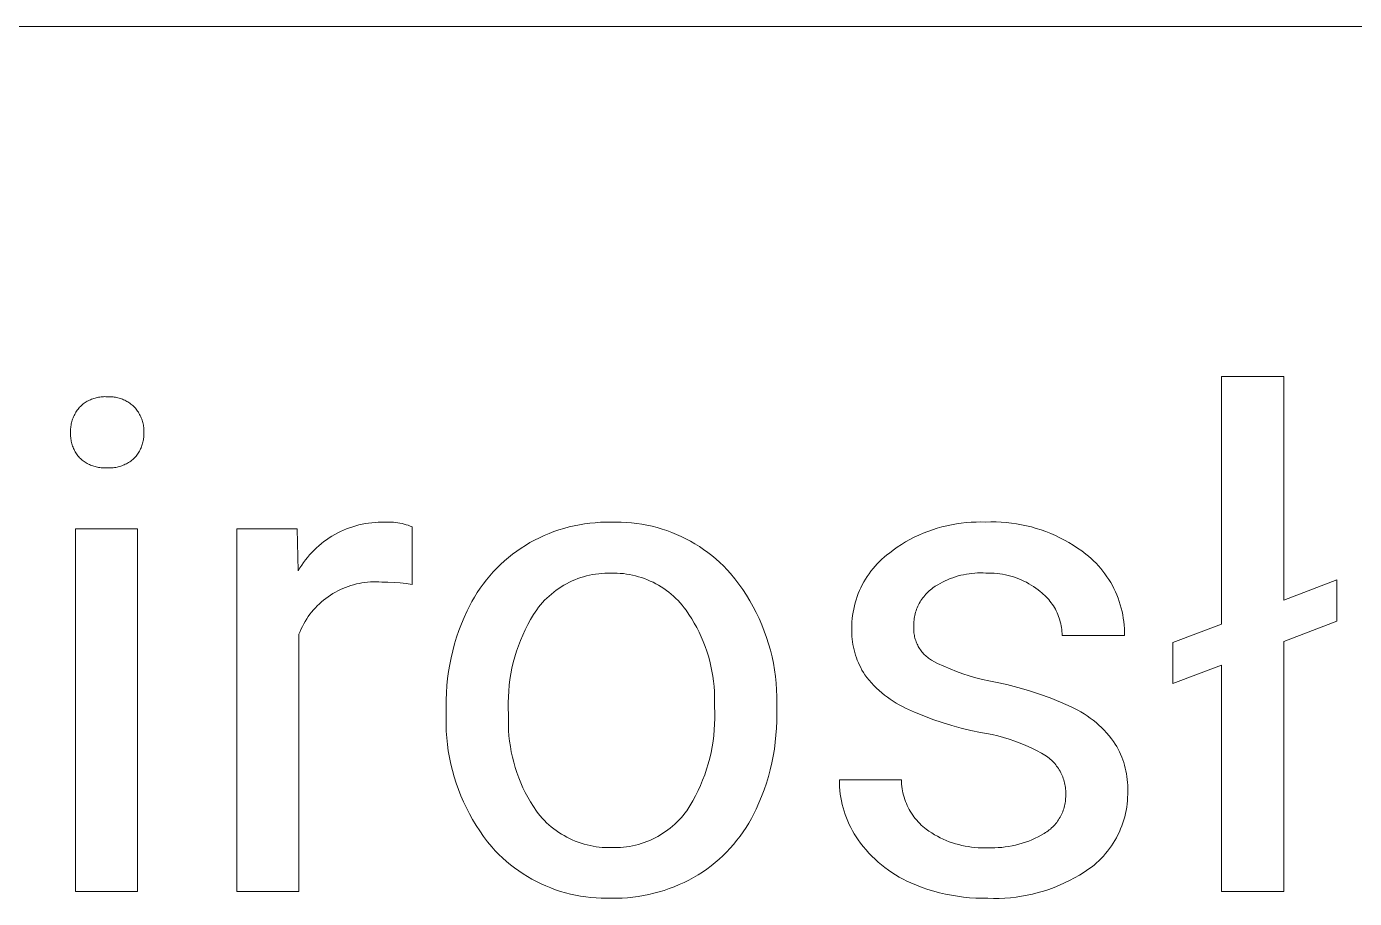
# Model space of a CAD drawing. Header units: millimetres. Extents: x 373 to 3451, y -552 to 1598.
# Drawn here: x 2656.7 to 2735.9, y -259.9 to -207.9 of the extents above; entities that cross this region are included whole.
import ezdxf

# ---------------------------------------------------------------- set-up
doc = ezdxf.new("R2010")
doc.units = ezdxf.units.MM
doc.header["$MEASUREMENT"] = 0
doc.layers.add('Domyślny', color=7, linetype='Continuous', true_color=0x000000)

msp = doc.modelspace()

# ---------------------------------------------------------------- linework, layer by layer
at = {"layer": 'Domyślny', "color": 18, "lineweight": 15, "true_color": 0x000000}
for p, q in [((3447.834, -207.866), (2287.646, -207.866)), ((2728.006, -243.549), (2728.006, -228.77)), ((2728.006, -228.77), (2731.727, -228.77)), ((2731.727, -228.77), (2731.727, -242.125)), ((2659.818, -230.655), (2659.866, -230.598)), ((2659.866, -230.598), (2659.918, -230.547)), ((2659.918, -230.547), (2659.971, -230.498)), ((2659.971, -230.498), (2660.026, -230.451)), ((2660.026, -230.451), (2660.083, -230.406)), ((2660.083, -230.406), (2660.141, -230.363)), ((2660.141, -230.363), (2660.2, -230.322)), ((2660.2, -230.322), (2660.261, -230.283)), ((2660.261, -230.283), (2660.323, -230.246)), ((2660.323, -230.246), (2660.387, -230.211)), ((2660.387, -230.211), (2660.452, -230.178)), ((2660.452, -230.178), (2660.517, -230.148)), ((2660.517, -230.148), (2660.584, -230.12)), ((2660.584, -230.12), (2660.652, -230.094)), ((2660.652, -230.094), (2660.72, -230.07)), ((2660.72, -230.07), (2660.789, -230.049)), ((2660.789, -230.049), (2660.859, -230.031)), ((2660.859, -230.031), (2660.93, -230.014)), ((2660.93, -230.014), (2661.001, -230)), ((2661.001, -230), (2661.072, -229.989)), ((2661.072, -229.989), (2661.144, -229.98)), ((2661.144, -229.98), (2661.216, -229.974)), ((2661.216, -229.974), (2661.289, -229.97)), ((2661.289, -229.97), (2661.361, -229.968)), ((2661.361, -229.968), (2661.433, -229.969)), ((2661.433, -229.969), (2661.506, -229.973)), ((2661.506, -229.973), (2661.578, -229.969)), ((2661.578, -229.969), (2661.65, -229.969)), ((2661.65, -229.969), (2661.723, -229.97)), ((2661.723, -229.97), (2661.795, -229.974)), ((2661.795, -229.974), (2661.867, -229.981)), ((2661.867, -229.981), (2661.939, -229.99)), ((2661.939, -229.99), (2662.01, -230.002)), ((2662.01, -230.002), (2662.081, -230.016)), ((2662.081, -230.016), (2662.152, -230.032)), ((2662.152, -230.032), (2662.222, -230.051)), ((2662.222, -230.051), (2662.291, -230.072)), ((2662.291, -230.072), (2662.359, -230.095)), ((2662.359, -230.095), (2662.427, -230.121)), ((2662.427, -230.121), (2662.494, -230.149)), ((2662.494, -230.149), (2662.559, -230.179)), ((2662.559, -230.179), (2662.624, -230.212)), ((2662.624, -230.212), (2662.688, -230.247)), ((2662.688, -230.247), (2662.75, -230.284)), ((2662.75, -230.284), (2662.811, -230.323)), ((2662.811, -230.323), (2662.87, -230.364)), ((2662.87, -230.364), (2662.929, -230.407)), ((2662.929, -230.407), (2662.985, -230.452)), ((2662.985, -230.452), (2663.04, -230.498)), ((2663.04, -230.498), (2663.094, -230.547)), ((2663.094, -230.547), (2663.146, -230.598)), ((2663.146, -230.598), (2663.195, -230.655)), ((2659.407, -231.448), (2659.429, -231.377)), ((2659.429, -231.377), (2659.453, -231.306)), ((2659.453, -231.306), (2659.48, -231.236)), ((2659.48, -231.236), (2659.508, -231.166)), ((2659.508, -231.166), (2659.539, -231.098)), ((2659.539, -231.098), (2659.573, -231.031)), ((2659.573, -231.031), (2659.608, -230.965)), ((2659.608, -230.965), (2659.646, -230.9)), ((2659.646, -230.9), (2659.686, -230.837)), ((2659.686, -230.837), (2659.728, -230.775)), ((2659.728, -230.775), (2659.772, -230.714)), ((2659.772, -230.714), (2659.818, -230.655)), ((2663.195, -230.655), (2663.242, -230.713)), ((2663.242, -230.713), (2663.288, -230.773)), ((2663.288, -230.773), (2663.331, -230.835)), ((2663.331, -230.835), (2663.372, -230.898)), ((2663.372, -230.898), (2663.411, -230.963)), ((2663.411, -230.963), (2663.448, -231.028)), ((2663.448, -231.028), (2663.482, -231.095)), ((2663.482, -231.095), (2663.514, -231.163)), ((2663.514, -231.163), (2663.544, -231.232)), ((2663.544, -231.232), (2663.572, -231.303)), ((2663.572, -231.303), (2663.597, -231.374)), ((2663.597, -231.374), (2663.619, -231.445)), ((2659.322, -232.04), (2659.324, -231.965)), ((2659.323, -232.115), (2659.322, -232.04)), ((2659.322, -232.189), (2659.323, -232.115)), ((2659.324, -231.965), (2659.329, -231.89)), ((2659.329, -231.89), (2659.336, -231.815)), ((2659.336, -231.815), (2659.345, -231.741)), ((2659.345, -231.741), (2659.357, -231.667)), ((2659.357, -231.667), (2659.371, -231.594)), ((2659.371, -231.594), (2659.388, -231.521)), ((2659.388, -231.521), (2659.407, -231.448)), ((2663.619, -231.445), (2663.639, -231.518)), ((2663.639, -231.518), (2663.657, -231.591)), ((2663.657, -231.591), (2663.672, -231.665)), ((2663.672, -231.665), (2663.685, -231.739)), ((2663.685, -231.739), (2663.695, -231.814)), ((2663.695, -231.814), (2663.702, -231.889)), ((2663.702, -231.889), (2663.707, -231.964)), ((2663.707, -231.964), (2663.71, -232.039)), ((2663.71, -232.039), (2663.709, -232.115)), ((2663.709, -232.115), (2663.71, -232.186)), ((2659.323, -232.264), (2659.322, -232.189)), ((2659.327, -232.338), (2659.323, -232.264)), ((2659.334, -232.412), (2659.327, -232.338)), ((2659.343, -232.486), (2659.334, -232.412)), ((2659.355, -232.56), (2659.343, -232.486)), ((2659.369, -232.633), (2659.355, -232.56)), ((2659.386, -232.706), (2659.369, -232.633)), ((2659.405, -232.778), (2659.386, -232.706)), ((2659.427, -232.849), (2659.405, -232.778)), ((2659.451, -232.92), (2659.427, -232.849)), ((2659.477, -232.989), (2659.451, -232.92)), ((2663.561, -232.956), (2663.534, -233.023)), ((2663.586, -232.889), (2663.561, -232.956)), ((2663.609, -232.821), (2663.586, -232.889)), ((2663.63, -232.752), (2663.609, -232.821)), ((2663.648, -232.683), (2663.63, -232.752)), ((2663.664, -232.613), (2663.648, -232.683)), ((2663.678, -232.543), (2663.664, -232.613)), ((2663.689, -232.472), (2663.678, -232.543)), ((2663.698, -232.401), (2663.689, -232.472)), ((2663.704, -232.33), (2663.698, -232.401)), ((2663.708, -232.258), (2663.704, -232.33)), ((2663.71, -232.186), (2663.708, -232.258)), ((2659.506, -233.058), (2659.477, -232.989)), ((2659.537, -233.126), (2659.506, -233.058)), ((2659.571, -233.192), (2659.537, -233.126)), ((2659.606, -233.258), (2659.571, -233.192)), ((2659.644, -233.322), (2659.606, -233.258)), ((2659.685, -233.385), (2659.644, -233.322)), ((2659.727, -233.446), (2659.685, -233.385)), ((2659.771, -233.506), (2659.727, -233.446)), ((2659.818, -233.564), (2659.771, -233.506)), ((2659.866, -233.621), (2659.818, -233.564)), ((2659.918, -233.67), (2659.866, -233.621)), ((2659.973, -233.718), (2659.918, -233.67)), ((2660.028, -233.763), (2659.973, -233.718)), ((2660.085, -233.807), (2660.028, -233.763)), ((2662.976, -233.768), (2662.916, -233.813)), ((2663.034, -233.721), (2662.976, -233.768)), ((2663.091, -233.672), (2663.034, -233.721)), ((2663.146, -233.621), (2663.091, -233.672)), ((2663.193, -233.568), (2663.146, -233.621)), ((2663.239, -233.512), (2663.193, -233.568)), ((2663.283, -233.456), (2663.239, -233.512)), ((2663.325, -233.398), (2663.283, -233.456)), ((2663.365, -233.338), (2663.325, -233.398)), ((2663.403, -233.277), (2663.365, -233.338)), ((2663.439, -233.215), (2663.403, -233.277)), ((2663.473, -233.152), (2663.439, -233.215)), ((2663.504, -233.088), (2663.473, -233.152)), ((2663.534, -233.023), (2663.504, -233.088)), ((2660.144, -233.848), (2660.085, -233.807)), ((2660.204, -233.888), (2660.144, -233.848)), ((2660.265, -233.926), (2660.204, -233.888)), ((2660.328, -233.961), (2660.265, -233.926)), ((2660.391, -233.994), (2660.328, -233.961)), ((2660.456, -234.026), (2660.391, -233.994)), ((2660.522, -234.055), (2660.456, -234.026)), ((2660.589, -234.081), (2660.522, -234.055)), ((2660.656, -234.106), (2660.589, -234.081)), ((2660.725, -234.128), (2660.656, -234.106)), ((2660.794, -234.148), (2660.725, -234.128)), ((2660.863, -234.165), (2660.794, -234.148)), ((2660.934, -234.181), (2660.863, -234.165)), ((2661.004, -234.193), (2660.934, -234.181)), ((2661.075, -234.204), (2661.004, -234.193)), ((2661.147, -234.212), (2661.075, -234.204)), ((2661.218, -234.217), (2661.147, -234.212)), ((2661.29, -234.221), (2661.218, -234.217)), ((2661.362, -234.221), (2661.29, -234.221)), ((2661.434, -234.22), (2661.362, -234.221)), ((2661.506, -234.216), (2661.434, -234.22)), ((2661.581, -234.22), (2661.506, -234.216)), ((2661.655, -234.221), (2661.581, -234.22)), ((2661.73, -234.22), (2661.655, -234.221)), ((2661.805, -234.216), (2661.73, -234.22)), ((2661.879, -234.209), (2661.805, -234.216)), ((2661.954, -234.2), (2661.879, -234.209)), ((2662.028, -234.189), (2661.954, -234.2)), ((2662.101, -234.175), (2662.028, -234.189)), ((2662.174, -234.158), (2662.101, -234.175)), ((2662.246, -234.139), (2662.174, -234.158)), ((2662.318, -234.117), (2662.246, -234.139)), ((2662.389, -234.093), (2662.318, -234.117)), ((2662.459, -234.066), (2662.389, -234.093)), ((2662.528, -234.037), (2662.459, -234.066)), ((2662.596, -234.005), (2662.528, -234.037)), ((2662.662, -233.971), (2662.596, -234.005)), ((2662.728, -233.935), (2662.662, -233.971)), ((2662.792, -233.897), (2662.728, -233.935)), ((2662.855, -233.856), (2662.792, -233.897)), ((2662.916, -233.813), (2662.855, -233.856)), ((2676.166, -237.733), (2676.352, -237.677)), ((2676.352, -237.677), (2676.54, -237.627)), ((2676.54, -237.627), (2676.729, -237.584)), ((2676.729, -237.584), (2676.92, -237.547)), ((2676.92, -237.547), (2677.112, -237.517)), ((2677.112, -237.517), (2677.305, -237.493)), ((2677.305, -237.493), (2677.499, -237.476)), ((2677.499, -237.476), (2677.693, -237.465)), ((2677.693, -237.465), (2677.888, -237.461)), ((2677.888, -237.461), (2678.082, -237.463)), ((2678.082, -237.463), (2678.211, -237.459)), ((2678.211, -237.459), (2678.34, -237.459)), ((2678.34, -237.459), (2678.469, -237.463)), ((2678.469, -237.463), (2678.598, -237.472)), ((2678.598, -237.472), (2678.726, -237.485)), ((2678.726, -237.485), (2678.854, -237.502)), ((2678.854, -237.502), (2678.981, -237.523)), ((2678.981, -237.523), (2679.107, -237.549)), ((2679.107, -237.549), (2679.233, -237.579)), ((2679.233, -237.579), (2679.357, -237.613)), ((2679.357, -237.613), (2679.48, -237.651)), ((2679.48, -237.651), (2679.602, -237.694)), ((2679.602, -237.694), (2679.722, -237.74)), ((2689.078, -237.751), (2689.385, -237.679)), ((2689.385, -237.679), (2689.694, -237.617)), ((2689.694, -237.617), (2690.005, -237.565)), ((2690.005, -237.565), (2690.317, -237.524)), ((2690.317, -237.524), (2690.631, -237.493)), ((2690.631, -237.493), (2690.946, -237.472)), ((2690.946, -237.472), (2691.261, -237.462)), ((2691.261, -237.462), (2691.576, -237.462)), ((2691.576, -237.462), (2691.885, -237.457)), ((2691.885, -237.457), (2692.194, -237.461)), ((2692.194, -237.461), (2692.502, -237.476)), ((2692.502, -237.476), (2692.81, -237.502)), ((2692.81, -237.502), (2693.117, -237.538)), ((2693.117, -237.538), (2693.422, -237.584)), ((2693.422, -237.584), (2693.726, -237.641)), ((2693.726, -237.641), (2694.027, -237.708)), ((2694.027, -237.708), (2694.326, -237.785)), ((2711.33, -237.747), (2711.615, -237.676)), ((2711.615, -237.676), (2711.903, -237.615)), ((2711.903, -237.615), (2712.192, -237.563)), ((2712.192, -237.563), (2712.483, -237.521)), ((2712.483, -237.521), (2712.775, -237.489)), ((2712.775, -237.489), (2713.068, -237.467)), ((2713.068, -237.467), (2713.362, -237.455)), ((2713.362, -237.455), (2713.656, -237.452)), ((2713.656, -237.452), (2713.95, -237.459)), ((2713.95, -237.459), (2714.254, -237.45)), ((2714.254, -237.45), (2714.559, -237.452)), ((2714.559, -237.452), (2714.863, -237.464)), ((2714.863, -237.464), (2715.167, -237.486)), ((2715.167, -237.486), (2715.47, -237.518)), ((2715.47, -237.518), (2715.772, -237.56)), ((2715.772, -237.56), (2716.071, -237.613)), ((2716.071, -237.613), (2716.369, -237.676)), ((2716.369, -237.676), (2716.665, -237.749)), ((2659.63, -259.52), (2659.63, -237.864)), ((2659.63, -237.864), (2663.33, -237.864)), ((2663.33, -237.864), (2663.33, -259.52)), ((2669.258, -259.519), (2669.258, -237.863)), ((2669.258, -237.863), (2672.855, -237.863)), ((2672.855, -237.863), (2672.917, -240.364)), ((2674.447, -238.623), (2674.604, -238.508)), ((2674.604, -238.508), (2674.765, -238.399)), ((2674.765, -238.399), (2674.929, -238.295)), ((2674.929, -238.295), (2675.097, -238.197)), ((2675.097, -238.197), (2675.268, -238.105)), ((2675.268, -238.105), (2675.443, -238.018)), ((2675.443, -238.018), (2675.62, -237.938)), ((2675.62, -237.938), (2675.799, -237.863)), ((2675.799, -237.863), (2675.981, -237.795)), ((2675.981, -237.795), (2676.166, -237.733)), ((2679.722, -237.74), (2679.722, -241.184)), ((2687.021, -238.536), (2687.303, -238.395)), ((2687.303, -238.395), (2687.589, -238.263)), ((2687.589, -238.263), (2687.88, -238.141)), ((2687.88, -238.141), (2688.174, -238.029)), ((2688.174, -238.029), (2688.472, -237.926)), ((2688.472, -237.926), (2688.774, -237.834)), ((2688.774, -237.834), (2689.078, -237.751)), ((2694.326, -237.785), (2694.623, -237.872)), ((2694.623, -237.872), (2694.916, -237.969)), ((2694.916, -237.969), (2695.205, -238.076)), ((2695.205, -238.076), (2695.491, -238.193)), ((2695.491, -238.193), (2695.773, -238.32)), ((2695.773, -238.32), (2696.05, -238.456)), ((2696.05, -238.456), (2696.323, -238.601)), ((2709.164, -238.646), (2709.42, -238.502)), ((2709.42, -238.502), (2709.681, -238.367)), ((2709.681, -238.367), (2709.947, -238.241)), ((2709.947, -238.241), (2710.217, -238.124)), ((2710.217, -238.124), (2710.49, -238.016)), ((2710.49, -238.016), (2710.767, -237.917)), ((2710.767, -237.917), (2711.047, -237.827)), ((2711.047, -237.827), (2711.33, -237.747)), ((2716.665, -237.749), (2716.958, -237.832)), ((2716.958, -237.832), (2717.248, -237.924)), ((2717.248, -237.924), (2717.535, -238.027)), ((2717.535, -238.027), (2717.818, -238.139)), ((2717.818, -238.139), (2718.097, -238.261)), ((2718.097, -238.261), (2718.372, -238.392)), ((2718.372, -238.392), (2718.643, -238.532)), ((2673.593, -239.415), (2673.724, -239.272)), ((2673.724, -239.272), (2673.86, -239.132)), ((2673.86, -239.132), (2674, -238.997)), ((2674, -238.997), (2674.145, -238.868)), ((2674.145, -238.868), (2674.294, -238.743)), ((2674.294, -238.743), (2674.447, -238.623)), ((2685.703, -239.382), (2685.954, -239.195)), ((2685.954, -239.195), (2686.21, -239.016)), ((2686.21, -239.016), (2686.472, -238.846)), ((2686.472, -238.846), (2686.744, -238.686)), ((2686.744, -238.686), (2687.021, -238.536)), ((2696.323, -238.601), (2696.59, -238.756)), ((2696.59, -238.756), (2696.852, -238.919)), ((2696.852, -238.919), (2697.109, -239.092)), ((2697.109, -239.092), (2697.359, -239.273)), ((2697.359, -239.273), (2697.603, -239.462)), ((2708.038, -239.422), (2708.19, -239.304)), ((2708.19, -239.304), (2708.425, -239.128)), ((2708.425, -239.128), (2708.666, -238.959)), ((2708.666, -238.959), (2708.912, -238.798)), ((2708.912, -238.798), (2709.164, -238.646)), ((2718.643, -238.532), (2718.908, -238.681)), ((2718.908, -238.681), (2719.168, -238.839)), ((2719.168, -238.839), (2719.423, -239.006)), ((2719.423, -239.006), (2719.672, -239.182)), ((2719.672, -239.182), (2719.915, -239.366)), ((2673.016, -240.197), (2673.121, -240.033)), ((2673.121, -240.033), (2673.231, -239.873)), ((2673.231, -239.873), (2673.347, -239.716)), ((2673.347, -239.716), (2673.467, -239.564)), ((2673.467, -239.564), (2673.593, -239.415)), ((2684.77, -240.212), (2684.993, -239.993)), ((2684.993, -239.993), (2685.223, -239.781)), ((2685.223, -239.781), (2685.46, -239.578)), ((2685.46, -239.578), (2685.703, -239.382)), ((2697.603, -239.462), (2697.84, -239.66)), ((2697.84, -239.66), (2698.071, -239.865)), ((2698.071, -239.865), (2698.295, -240.078)), ((2698.295, -240.078), (2698.511, -240.299)), ((2707.215, -240.236), (2707.34, -240.089)), ((2707.34, -240.089), (2707.47, -239.946)), ((2707.47, -239.946), (2707.605, -239.808)), ((2707.605, -239.808), (2707.745, -239.674)), ((2707.745, -239.674), (2707.889, -239.546)), ((2707.889, -239.546), (2708.038, -239.422)), ((2719.915, -239.366), (2720.075, -239.496)), ((2720.075, -239.496), (2720.231, -239.631)), ((2720.231, -239.631), (2720.382, -239.772)), ((2720.382, -239.772), (2720.528, -239.918)), ((2720.528, -239.918), (2720.669, -240.069)), ((2720.669, -240.069), (2720.804, -240.225)), ((2672.917, -240.364), (2673.016, -240.197)), ((2684.147, -240.912), (2684.346, -240.672)), ((2684.346, -240.672), (2684.554, -240.438)), ((2684.554, -240.438), (2684.77, -240.212)), ((2689.427, -240.901), (2689.259, -240.974)), ((2689.598, -240.835), (2689.427, -240.901)), ((2689.771, -240.774), (2689.598, -240.835)), ((2689.946, -240.72), (2689.771, -240.774)), ((2690.123, -240.671), (2689.946, -240.72)), ((2690.301, -240.628), (2690.123, -240.671)), ((2690.481, -240.592), (2690.301, -240.628)), ((2690.662, -240.562), (2690.481, -240.592)), ((2690.844, -240.538), (2690.662, -240.562)), ((2691.026, -240.521), (2690.844, -240.538)), ((2691.209, -240.51), (2691.026, -240.521)), ((2691.393, -240.505), (2691.209, -240.51)), ((2691.576, -240.506), (2691.393, -240.505)), ((2691.762, -240.504), (2691.576, -240.506)), ((2691.947, -240.508), (2691.762, -240.504)), ((2692.133, -240.519), (2691.947, -240.508)), ((2692.318, -240.536), (2692.133, -240.519)), ((2692.502, -240.56), (2692.318, -240.536)), ((2692.685, -240.59), (2692.502, -240.56)), ((2692.867, -240.627), (2692.685, -240.59)), ((2693.048, -240.669), (2692.867, -240.627)), ((2693.227, -240.718), (2693.048, -240.669)), ((2693.404, -240.774), (2693.227, -240.718)), ((2693.579, -240.835), (2693.404, -240.774)), ((2693.752, -240.903), (2693.579, -240.835)), ((2698.511, -240.299), (2698.719, -240.527)), ((2698.719, -240.527), (2698.971, -240.837)), ((2698.971, -240.837), (2699.213, -241.156)), ((2706.67, -241.032), (2706.768, -240.865)), ((2706.768, -240.865), (2706.871, -240.702)), ((2706.871, -240.702), (2706.981, -240.543)), ((2706.981, -240.543), (2707.095, -240.387)), ((2707.095, -240.387), (2707.215, -240.236)), ((2711.668, -240.899), (2711.516, -240.968)), ((2711.822, -240.836), (2711.668, -240.899)), ((2711.979, -240.778), (2711.822, -240.836)), ((2712.137, -240.725), (2711.979, -240.778)), ((2712.297, -240.677), (2712.137, -240.725)), ((2712.459, -240.635), (2712.297, -240.677)), ((2712.622, -240.598), (2712.459, -240.635)), ((2712.786, -240.567), (2712.622, -240.598)), ((2712.951, -240.541), (2712.786, -240.567)), ((2713.116, -240.521), (2712.951, -240.541)), ((2713.283, -240.506), (2713.116, -240.521)), ((2713.449, -240.497), (2713.283, -240.506)), ((2713.616, -240.494), (2713.449, -240.497)), ((2713.783, -240.496), (2713.616, -240.494)), ((2713.95, -240.503), (2713.783, -240.496)), ((2714.117, -240.5), (2713.95, -240.503)), ((2714.284, -240.503), (2714.117, -240.5)), ((2714.451, -240.512), (2714.284, -240.503)), ((2714.618, -240.526), (2714.451, -240.512)), ((2714.783, -240.546), (2714.618, -240.526)), ((2714.949, -240.572), (2714.783, -240.546)), ((2715.113, -240.603), (2714.949, -240.572)), ((2715.276, -240.64), (2715.113, -240.603)), ((2715.437, -240.683), (2715.276, -240.64)), ((2715.597, -240.732), (2715.437, -240.683)), ((2715.755, -240.786), (2715.597, -240.732)), ((2715.911, -240.845), (2715.755, -240.786)), ((2716.065, -240.91), (2715.911, -240.845)), ((2720.804, -240.225), (2720.935, -240.385)), ((2720.935, -240.385), (2721.059, -240.549)), ((2721.059, -240.549), (2721.178, -240.718)), ((2721.178, -240.718), (2721.291, -240.891)), ((2721.291, -240.891), (2721.399, -241.067)), ((2675.129, -241.642), (2674.983, -241.727)), ((2675.278, -241.562), (2675.129, -241.642)), ((2675.43, -241.487), (2675.278, -241.562)), ((2675.584, -241.418), (2675.43, -241.487)), ((2675.741, -241.354), (2675.584, -241.418)), ((2675.899, -241.296), (2675.741, -241.354)), ((2676.06, -241.243), (2675.899, -241.296)), ((2676.222, -241.195), (2676.06, -241.243)), ((2676.386, -241.154), (2676.222, -241.195)), ((2676.552, -241.118), (2676.386, -241.154)), ((2676.718, -241.088), (2676.552, -241.118)), ((2676.885, -241.063), (2676.718, -241.088)), ((2677.053, -241.045), (2676.885, -241.063)), ((2677.222, -241.032), (2677.053, -241.045)), ((2677.391, -241.025), (2677.222, -241.032)), ((2677.56, -241.025), (2677.391, -241.025)), ((2677.729, -241.03), (2677.56, -241.025)), ((2677.898, -241.04), (2677.729, -241.03)), ((2678.264, -241.045), (2677.898, -241.04)), ((2678.63, -241.062), (2678.264, -241.045)), ((2678.995, -241.091), (2678.63, -241.062)), ((2679.359, -241.131), (2678.995, -241.091)), ((2679.722, -241.184), (2679.359, -241.131)), ((2683.431, -241.936), (2683.597, -241.671)), ((2683.597, -241.671), (2683.772, -241.412)), ((2683.772, -241.412), (2683.955, -241.159)), ((2683.955, -241.159), (2684.147, -240.912)), ((2688.164, -241.637), (2688.021, -241.753)), ((2688.31, -241.526), (2688.164, -241.637)), ((2688.46, -241.421), (2688.31, -241.526)), ((2688.613, -241.32), (2688.46, -241.421)), ((2688.77, -241.226), (2688.613, -241.32)), ((2688.93, -241.136), (2688.77, -241.226)), ((2689.093, -241.052), (2688.93, -241.136)), ((2689.259, -240.974), (2689.093, -241.052)), ((2693.923, -240.976), (2693.752, -240.903)), ((2694.091, -241.055), (2693.923, -240.976)), ((2694.256, -241.141), (2694.091, -241.055)), ((2694.418, -241.232), (2694.256, -241.141)), ((2694.577, -241.328), (2694.418, -241.232)), ((2694.732, -241.43), (2694.577, -241.328)), ((2694.883, -241.537), (2694.732, -241.43)), ((2695.031, -241.65), (2694.883, -241.537)), ((2695.175, -241.767), (2695.031, -241.65)), ((2699.213, -241.156), (2699.444, -241.483)), ((2699.444, -241.483), (2699.663, -241.818)), ((2706.337, -241.728), (2706.411, -241.55)), ((2706.411, -241.55), (2706.491, -241.374)), ((2706.491, -241.374), (2706.578, -241.201)), ((2706.578, -241.201), (2706.67, -241.032)), ((2710.499, -241.629), (2710.431, -241.697)), ((2710.57, -241.564), (2710.499, -241.629)), ((2710.642, -241.502), (2710.57, -241.564)), ((2710.717, -241.442), (2710.642, -241.502)), ((2710.793, -241.385), (2710.717, -241.442)), ((2710.932, -241.292), (2710.793, -241.385)), ((2711.074, -241.203), (2710.932, -241.292)), ((2711.218, -241.12), (2711.074, -241.203)), ((2711.366, -241.041), (2711.218, -241.12)), ((2711.516, -240.968), (2711.366, -241.041)), ((2716.217, -240.98), (2716.065, -240.91)), ((2716.366, -241.055), (2716.217, -240.98)), ((2716.513, -241.135), (2716.366, -241.055)), ((2716.657, -241.221), (2716.513, -241.135)), ((2716.797, -241.311), (2716.657, -241.221)), ((2716.934, -241.406), (2716.797, -241.311)), ((2717.068, -241.506), (2716.934, -241.406)), ((2717.199, -241.61), (2717.068, -241.506)), ((2717.29, -241.683), (2717.199, -241.61)), ((2717.378, -241.758), (2717.29, -241.683)), ((2721.399, -241.067), (2721.5, -241.247)), ((2721.5, -241.247), (2721.595, -241.43)), ((2721.595, -241.43), (2721.683, -241.617)), ((2721.683, -241.617), (2721.765, -241.806)), ((2731.727, -242.125), (2734.894, -240.905)), ((2734.894, -240.905), (2734.894, -243.365)), ((2674.054, -242.456), (2673.937, -242.577)), ((2674.176, -242.338), (2674.054, -242.456)), ((2674.301, -242.225), (2674.176, -242.338)), ((2674.43, -242.116), (2674.301, -242.225)), ((2674.563, -242.011), (2674.43, -242.116)), ((2674.7, -241.912), (2674.563, -242.011)), ((2674.84, -241.817), (2674.7, -241.912)), ((2674.983, -241.727), (2674.84, -241.817)), ((2682.987, -242.761), (2683.126, -242.481)), ((2683.126, -242.481), (2683.274, -242.206)), ((2683.274, -242.206), (2683.431, -241.936)), ((2687.374, -242.401), (2687.259, -242.543)), ((2687.495, -242.262), (2687.374, -242.401)), ((2687.62, -242.128), (2687.495, -242.262)), ((2687.749, -241.998), (2687.62, -242.128)), ((2687.883, -241.873), (2687.749, -241.998)), ((2688.021, -241.753), (2687.883, -241.873)), ((2695.314, -241.89), (2695.175, -241.767)), ((2695.45, -242.017), (2695.314, -241.89)), ((2695.58, -242.149), (2695.45, -242.017)), ((2695.706, -242.286), (2695.58, -242.149)), ((2695.827, -242.426), (2695.706, -242.286)), ((2695.944, -242.571), (2695.827, -242.426)), ((2699.663, -241.818), (2699.871, -242.16)), ((2699.871, -242.16), (2700.067, -242.509)), ((2706.061, -242.652), (2706.104, -242.464)), ((2706.104, -242.464), (2706.152, -242.277)), ((2706.152, -242.277), (2706.208, -242.092)), ((2706.208, -242.092), (2706.269, -241.909)), ((2706.269, -241.909), (2706.337, -241.728)), ((2709.894, -242.482), (2709.856, -242.57)), ((2709.935, -242.396), (2709.894, -242.482)), ((2709.979, -242.311), (2709.935, -242.396)), ((2710.026, -242.228), (2709.979, -242.311)), ((2710.076, -242.146), (2710.026, -242.228)), ((2710.128, -242.066), (2710.076, -242.146)), ((2710.184, -241.988), (2710.128, -242.066)), ((2710.242, -241.912), (2710.184, -241.988)), ((2710.303, -241.838), (2710.242, -241.912)), ((2710.366, -241.766), (2710.303, -241.838)), ((2710.431, -241.697), (2710.366, -241.766)), ((2717.463, -241.837), (2717.378, -241.758)), ((2717.546, -241.919), (2717.463, -241.837)), ((2717.626, -242.003), (2717.546, -241.919)), ((2717.703, -242.09), (2717.626, -242.003)), ((2717.777, -242.18), (2717.703, -242.09)), ((2717.847, -242.272), (2717.777, -242.18)), ((2717.915, -242.367), (2717.847, -242.272)), ((2717.979, -242.464), (2717.915, -242.367)), ((2718.039, -242.563), (2717.979, -242.464)), ((2721.765, -241.806), (2721.841, -241.998)), ((2721.841, -241.998), (2721.91, -242.193)), ((2721.91, -242.193), (2721.972, -242.39)), ((2721.972, -242.39), (2722.027, -242.589)), ((2673.418, -243.243), (2673.328, -243.387)), ((2673.512, -243.103), (2673.418, -243.243)), ((2673.611, -242.966), (2673.512, -243.103)), ((2673.715, -242.833), (2673.611, -242.966)), ((2673.824, -242.703), (2673.715, -242.833)), ((2673.937, -242.577), (2673.824, -242.703)), ((2682.65, -243.536), (2682.812, -243.146)), ((2682.812, -243.146), (2682.987, -242.761)), ((2686.783, -243.277), (2686.615, -243.581)), ((2686.96, -242.98), (2686.783, -243.277)), ((2687.148, -242.689), (2686.96, -242.98)), ((2687.259, -242.543), (2687.148, -242.689)), ((2696.055, -242.72), (2695.944, -242.571)), ((2696.228, -242.972), (2696.055, -242.72)), ((2696.394, -243.23), (2696.228, -242.972)), ((2696.55, -243.494), (2696.394, -243.23)), ((2700.067, -242.509), (2700.251, -242.864)), ((2700.251, -242.864), (2700.423, -243.225)), ((2700.423, -243.225), (2700.582, -243.592)), ((2705.958, -243.417), (2705.974, -243.225)), ((2705.974, -243.225), (2705.996, -243.033)), ((2705.996, -243.033), (2706.026, -242.842)), ((2706.026, -242.842), (2706.061, -242.652)), ((2709.676, -243.214), (2709.663, -243.309)), ((2709.692, -243.119), (2709.676, -243.214)), ((2709.711, -243.026), (2709.692, -243.119)), ((2709.734, -242.933), (2709.711, -243.026)), ((2709.76, -242.841), (2709.734, -242.933)), ((2709.788, -242.749), (2709.76, -242.841)), ((2709.82, -242.659), (2709.788, -242.749)), ((2709.856, -242.57), (2709.82, -242.659)), ((2718.097, -242.664), (2718.039, -242.563)), ((2718.15, -242.767), (2718.097, -242.664)), ((2718.2, -242.872), (2718.15, -242.767)), ((2718.246, -242.979), (2718.2, -242.872)), ((2718.289, -243.087), (2718.246, -242.979)), ((2718.328, -243.196), (2718.289, -243.087)), ((2718.363, -243.307), (2718.328, -243.196)), ((2722.027, -242.589), (2722.076, -242.789)), ((2722.076, -242.789), (2722.118, -242.991)), ((2722.118, -242.991), (2722.152, -243.195)), ((2722.152, -243.195), (2722.18, -243.399)), ((2673.021, -243.989), (2672.958, -244.146)), ((2673.09, -243.835), (2673.021, -243.989)), ((2673.164, -243.683), (2673.09, -243.835)), ((2673.244, -243.533), (2673.164, -243.683)), ((2673.328, -243.387), (2673.244, -243.533)), ((2682.365, -244.331), (2682.501, -243.931)), ((2682.501, -243.931), (2682.65, -243.536)), ((2686.458, -243.889), (2686.312, -244.203)), ((2686.615, -243.581), (2686.458, -243.889)), ((2696.698, -243.762), (2696.55, -243.494)), ((2696.837, -244.035), (2696.698, -243.762)), ((2696.967, -244.313), (2696.837, -244.035)), ((2700.582, -243.592), (2700.729, -243.964)), ((2700.729, -243.964), (2700.863, -244.341)), ((2705.944, -243.966), (2705.946, -243.803)), ((2705.947, -244.128), (2705.944, -243.966)), ((2705.946, -243.803), (2705.948, -243.61)), ((2705.948, -243.61), (2705.958, -243.417)), ((2709.646, -243.691), (2709.643, -243.768)), ((2709.643, -243.768), (2709.643, -243.845)), ((2709.643, -243.845), (2709.645, -243.923)), ((2709.648, -243.499), (2709.645, -243.595)), ((2709.645, -243.595), (2709.646, -243.691)), ((2709.645, -243.923), (2709.651, -244)), ((2709.654, -243.404), (2709.648, -243.499)), ((2709.651, -244), (2709.659, -244.077)), ((2709.663, -243.309), (2709.654, -243.404)), ((2718.394, -243.419), (2718.363, -243.307)), ((2718.421, -243.532), (2718.394, -243.419)), ((2718.444, -243.646), (2718.421, -243.532)), ((2718.464, -243.761), (2718.444, -243.646)), ((2718.479, -243.876), (2718.464, -243.761)), ((2718.49, -243.991), (2718.479, -243.876)), ((2718.497, -244.107), (2718.49, -243.991)), ((2722.18, -243.399), (2722.201, -243.605)), ((2722.201, -243.605), (2722.215, -243.811)), ((2722.215, -243.811), (2722.221, -244.017)), ((2722.221, -244.017), (2722.221, -244.224)), ((2725.116, -244.646), (2728.006, -243.549)), ((2734.894, -243.365), (2731.727, -244.584)), ((2672.958, -244.146), (2672.958, -259.519)), ((2682.132, -245.143), (2682.242, -244.735)), ((2682.242, -244.735), (2682.365, -244.331)), ((2686.053, -244.846), (2685.94, -245.173)), ((2686.177, -244.522), (2686.053, -244.846)), ((2686.312, -244.203), (2686.177, -244.522)), ((2697.087, -244.595), (2696.967, -244.313)), ((2697.198, -244.88), (2697.087, -244.595)), ((2700.863, -244.341), (2700.985, -244.722)), ((2700.985, -244.722), (2701.093, -245.107)), ((2705.956, -244.29), (2705.947, -244.128)), ((2705.97, -244.451), (2705.956, -244.29)), ((2705.99, -244.612), (2705.97, -244.451)), ((2706.015, -244.772), (2705.99, -244.612)), ((2706.046, -244.932), (2706.015, -244.772)), ((2709.659, -244.077), (2709.669, -244.153)), ((2709.669, -244.153), (2709.683, -244.229)), ((2709.683, -244.229), (2709.699, -244.305)), ((2709.699, -244.305), (2709.717, -244.38)), ((2709.717, -244.38), (2709.738, -244.455)), ((2709.738, -244.455), (2709.762, -244.528)), ((2709.762, -244.528), (2709.788, -244.601)), ((2709.788, -244.601), (2709.817, -244.673)), ((2709.817, -244.673), (2709.848, -244.743)), ((2709.848, -244.743), (2709.882, -244.813)), ((2709.882, -244.813), (2709.918, -244.881)), ((2718.501, -244.224), (2718.497, -244.107)), ((2722.221, -244.224), (2718.501, -244.224)), ((2725.116, -247.106), (2725.116, -244.646)), ((2731.727, -244.584), (2731.727, -259.517)), ((2681.954, -245.968), (2682.036, -245.554)), ((2682.036, -245.554), (2682.132, -245.143)), ((2685.838, -245.504), (2685.748, -245.839)), ((2685.94, -245.173), (2685.838, -245.504)), ((2697.299, -245.17), (2697.198, -244.88)), ((2697.391, -245.462), (2697.299, -245.17)), ((2697.472, -245.757), (2697.391, -245.462)), ((2701.093, -245.107), (2701.188, -245.496)), ((2701.188, -245.496), (2701.27, -245.888)), ((2706.082, -245.09), (2706.046, -244.932)), ((2706.123, -245.247), (2706.082, -245.09)), ((2706.17, -245.402), (2706.123, -245.247)), ((2706.222, -245.556), (2706.17, -245.402)), ((2706.279, -245.708), (2706.222, -245.556)), ((2709.918, -244.881), (2709.957, -244.948)), ((2709.957, -244.948), (2709.997, -245.014)), ((2709.997, -245.014), (2710.04, -245.078)), ((2710.04, -245.078), (2710.086, -245.141)), ((2710.086, -245.141), (2710.133, -245.202)), ((2710.133, -245.202), (2710.182, -245.262)), ((2710.182, -245.262), (2710.234, -245.319)), ((2710.234, -245.319), (2710.287, -245.375)), ((2710.287, -245.375), (2710.343, -245.429)), ((2710.343, -245.429), (2710.4, -245.481)), ((2710.4, -245.481), (2710.459, -245.531)), ((2710.459, -245.531), (2710.52, -245.579)), ((2710.52, -245.579), (2710.582, -245.625)), ((2710.582, -245.625), (2710.646, -245.668)), ((2681.83, -246.804), (2681.885, -246.385)), ((2681.885, -246.385), (2681.954, -245.968)), ((2685.67, -246.176), (2685.603, -246.516)), ((2685.748, -245.839), (2685.67, -246.176)), ((2697.544, -246.055), (2697.472, -245.757)), ((2697.606, -246.355), (2697.544, -246.055)), ((2697.658, -246.657), (2697.606, -246.355)), ((2701.27, -245.888), (2701.339, -246.282)), ((2701.339, -246.282), (2701.394, -246.678)), ((2706.341, -245.857), (2706.279, -245.708)), ((2706.408, -246.005), (2706.341, -245.857)), ((2706.48, -246.15), (2706.408, -246.005)), ((2706.557, -246.293), (2706.48, -246.15)), ((2706.638, -246.433), (2706.557, -246.293)), ((2706.725, -246.571), (2706.638, -246.433)), ((2710.646, -245.668), (2710.711, -245.71)), ((2710.711, -245.71), (2711.073, -245.893)), ((2711.073, -245.893), (2711.44, -246.066)), ((2711.44, -246.066), (2711.812, -246.226)), ((2711.812, -246.226), (2712.19, -246.375)), ((2712.19, -246.375), (2712.571, -246.512)), ((2728.006, -246.009), (2725.116, -247.106)), ((2728.006, -259.517), (2728.006, -246.009)), ((2681.761, -247.646), (2681.788, -247.224)), ((2681.788, -247.224), (2681.83, -246.804)), ((2685.505, -247.202), (2685.473, -247.546)), ((2685.548, -246.858), (2685.505, -247.202)), ((2685.603, -246.516), (2685.548, -246.858)), ((2697.7, -246.961), (2697.658, -246.657)), ((2697.731, -247.266), (2697.7, -246.961)), ((2701.394, -246.678), (2701.435, -247.076)), ((2701.435, -247.076), (2701.463, -247.475)), ((2706.854, -246.739), (2706.725, -246.571)), ((2706.988, -246.904), (2706.854, -246.739)), ((2707.128, -247.064), (2706.988, -246.904)), ((2707.273, -247.219), (2707.128, -247.064)), ((2707.423, -247.369), (2707.273, -247.219)), ((2712.571, -246.512), (2712.957, -246.636)), ((2712.957, -246.636), (2713.347, -246.749)), ((2713.347, -246.749), (2713.74, -246.849)), ((2713.74, -246.849), (2714.136, -246.936)), ((2714.136, -246.936), (2714.534, -247.011)), ((2714.534, -247.011), (2715.196, -247.158)), ((2715.196, -247.158), (2715.853, -247.326)), ((2681.747, -248.068), (2681.761, -247.646)), ((2685.454, -247.892), (2685.447, -248.239)), ((2685.473, -247.546), (2685.454, -247.892)), ((2697.753, -247.571), (2697.731, -247.266)), ((2697.764, -247.878), (2697.753, -247.571)), ((2697.765, -248.184), (2697.764, -247.878)), ((2701.463, -247.475), (2701.478, -247.875)), ((2701.478, -247.875), (2701.479, -248.275)), ((2707.578, -247.515), (2707.423, -247.369)), ((2707.738, -247.655), (2707.578, -247.515)), ((2707.902, -247.789), (2707.738, -247.655)), ((2708.071, -247.918), (2707.902, -247.789)), ((2708.243, -248.042), (2708.071, -247.918)), ((2715.853, -247.326), (2716.504, -247.516)), ((2716.504, -247.516), (2717.148, -247.727)), ((2717.148, -247.727), (2717.785, -247.959)), ((2717.785, -247.959), (2718.413, -248.213)), ((2681.734, -249.144), (2681.747, -248.746)), ((2681.747, -248.49), (2681.747, -248.068)), ((2681.747, -248.746), (2681.747, -248.49)), ((2685.447, -248.239), (2685.451, -248.585)), ((2685.451, -248.585), (2685.468, -248.931)), ((2697.756, -248.49), (2697.765, -248.184)), ((2697.77, -248.834), (2697.756, -248.49)), ((2701.479, -248.275), (2701.466, -248.675)), ((2701.466, -248.675), (2701.466, -248.931)), ((2708.42, -248.159), (2708.243, -248.042)), ((2708.601, -248.271), (2708.42, -248.159)), ((2708.785, -248.377), (2708.601, -248.271)), ((2708.973, -248.476), (2708.785, -248.377)), ((2709.164, -248.569), (2708.973, -248.476)), ((2709.7, -248.811), (2709.164, -248.569)), ((2710.244, -249.036), (2709.7, -248.811)), ((2718.413, -248.213), (2719.033, -248.487)), ((2719.033, -248.487), (2719.233, -248.582)), ((2719.233, -248.582), (2719.43, -248.685)), ((2719.43, -248.685), (2719.623, -248.793)), ((2719.623, -248.793), (2719.812, -248.909)), ((2681.735, -249.542), (2681.734, -249.144)), ((2681.749, -249.939), (2681.735, -249.542)), ((2685.468, -248.931), (2685.457, -249.253)), ((2685.457, -249.253), (2685.458, -249.575)), ((2685.458, -249.575), (2685.469, -249.897)), ((2697.744, -249.864), (2697.765, -249.521)), ((2697.765, -249.521), (2697.773, -249.177)), ((2697.773, -249.177), (2697.77, -248.834)), ((2701.466, -249.35), (2701.452, -249.768)), ((2701.466, -248.931), (2701.466, -249.35)), ((2710.795, -249.243), (2710.244, -249.036)), ((2711.352, -249.433), (2710.795, -249.243)), ((2711.915, -249.606), (2711.352, -249.433)), ((2712.483, -249.76), (2711.915, -249.606)), ((2719.812, -248.909), (2719.996, -249.031)), ((2719.996, -249.031), (2720.177, -249.159)), ((2720.177, -249.159), (2720.353, -249.293)), ((2720.353, -249.293), (2720.524, -249.433)), ((2720.524, -249.433), (2720.691, -249.579)), ((2720.691, -249.579), (2720.852, -249.731)), ((2681.776, -250.336), (2681.749, -249.939)), ((2681.817, -250.732), (2681.776, -250.336)), ((2685.469, -249.897), (2685.492, -250.219)), ((2685.492, -250.219), (2685.527, -250.539)), ((2697.669, -250.547), (2697.712, -250.206)), ((2697.712, -250.206), (2697.744, -249.864)), ((2701.425, -250.186), (2701.384, -250.602)), ((2701.452, -249.768), (2701.425, -250.186)), ((2713.056, -249.896), (2712.483, -249.76)), ((2713.632, -250.014), (2713.056, -249.896)), ((2713.979, -250.073), (2713.632, -250.014)), ((2714.324, -250.143), (2713.979, -250.073)), ((2714.666, -250.225), (2714.324, -250.143)), ((2715.006, -250.317), (2714.666, -250.225)), ((2715.342, -250.42), (2715.006, -250.317)), ((2720.852, -249.731), (2721.008, -249.888)), ((2721.008, -249.888), (2721.159, -250.051)), ((2721.159, -250.051), (2721.303, -250.218)), ((2721.303, -250.218), (2721.442, -250.391)), ((2721.442, -250.391), (2721.575, -250.568)), ((2681.871, -251.126), (2681.817, -250.732)), ((2681.939, -251.518), (2681.871, -251.126)), ((2685.527, -250.539), (2685.572, -250.859)), ((2685.572, -250.859), (2685.628, -251.176)), ((2685.628, -251.176), (2685.695, -251.491)), ((2697.548, -251.224), (2697.614, -250.886)), ((2697.614, -250.886), (2697.669, -250.547)), ((2701.329, -251.017), (2701.26, -251.43)), ((2701.384, -250.602), (2701.329, -251.017)), ((2715.675, -250.534), (2715.342, -250.42)), ((2716.004, -250.659), (2715.675, -250.534)), ((2716.328, -250.794), (2716.004, -250.659)), ((2716.648, -250.94), (2716.328, -250.794)), ((2716.964, -251.096), (2716.648, -250.94)), ((2717.274, -251.263), (2716.964, -251.096)), ((2721.575, -250.568), (2721.669, -250.713)), ((2721.669, -250.713), (2721.758, -250.862)), ((2721.758, -250.862), (2721.841, -251.014)), ((2721.841, -251.014), (2721.92, -251.169)), ((2721.92, -251.169), (2721.992, -251.326)), ((2682.019, -251.907), (2681.939, -251.518)), ((2682.113, -252.294), (2682.019, -251.907)), ((2685.695, -251.491), (2685.774, -251.804)), ((2685.774, -251.804), (2685.863, -252.114)), ((2697.281, -252.219), (2697.381, -251.89)), ((2697.381, -251.89), (2697.47, -251.558)), ((2697.47, -251.558), (2697.548, -251.224)), ((2701.178, -251.841), (2701.083, -252.248)), ((2701.26, -251.43), (2701.178, -251.841)), ((2717.578, -251.439), (2717.274, -251.263)), ((2717.653, -251.495), (2717.578, -251.439)), ((2717.726, -251.553), (2717.653, -251.495)), ((2717.797, -251.614), (2717.726, -251.553)), ((2717.866, -251.677), (2717.797, -251.614)), ((2717.932, -251.742), (2717.866, -251.677)), ((2717.997, -251.81), (2717.932, -251.742)), ((2718.059, -251.88), (2717.997, -251.81)), ((2718.118, -251.952), (2718.059, -251.88)), ((2718.175, -252.025), (2718.118, -251.952)), ((2721.992, -251.326), (2722.06, -251.486)), ((2722.06, -251.486), (2722.122, -251.647)), ((2722.122, -251.647), (2722.178, -251.811)), ((2722.178, -251.811), (2722.228, -251.977)), ((2722.228, -251.977), (2722.272, -252.145)), ((2682.22, -252.677), (2682.113, -252.294)), ((2682.34, -253.056), (2682.22, -252.677)), ((2685.863, -252.114), (2685.962, -252.42)), ((2685.962, -252.42), (2686.072, -252.723)), ((2686.072, -252.723), (2686.193, -253.022)), ((2697.048, -252.866), (2697.17, -252.544)), ((2697.17, -252.544), (2697.281, -252.219)), ((2700.974, -252.653), (2700.853, -253.053)), ((2701.083, -252.248), (2700.974, -252.653)), ((2718.23, -252.101), (2718.175, -252.025)), ((2718.282, -252.179), (2718.23, -252.101)), ((2718.331, -252.258), (2718.282, -252.179)), ((2718.378, -252.339), (2718.331, -252.258)), ((2718.421, -252.422), (2718.378, -252.339)), ((2718.462, -252.506), (2718.421, -252.422)), ((2718.5, -252.591), (2718.462, -252.506)), ((2718.535, -252.678), (2718.5, -252.591)), ((2718.567, -252.765), (2718.535, -252.678)), ((2718.596, -252.854), (2718.567, -252.765)), ((2722.272, -252.145), (2722.311, -252.314)), ((2722.311, -252.314), (2722.344, -252.484)), ((2722.344, -252.484), (2722.371, -252.655)), ((2722.371, -252.655), (2722.392, -252.827)), ((2682.473, -253.431), (2682.34, -253.056)), ((2682.618, -253.801), (2682.473, -253.431)), ((2686.193, -253.022), (2686.324, -253.317)), ((2686.324, -253.317), (2686.465, -253.606)), ((2696.618, -253.802), (2696.772, -253.495)), ((2696.772, -253.495), (2696.915, -253.183)), ((2696.915, -253.183), (2697.048, -252.866)), ((2700.718, -253.449), (2700.57, -253.841)), ((2700.853, -253.053), (2700.718, -253.449)), ((2705.211, -253.065), (2705.208, -252.853)), ((2705.208, -252.853), (2708.908, -252.853)), ((2705.221, -253.276), (2705.211, -253.065)), ((2705.239, -253.486), (2705.221, -253.276)), ((2705.264, -253.696), (2705.239, -253.486)), ((2708.908, -252.853), (2708.912, -252.984)), ((2708.912, -252.984), (2708.921, -253.116)), ((2708.921, -253.116), (2708.935, -253.246)), ((2708.935, -253.246), (2708.953, -253.377)), ((2708.953, -253.377), (2708.976, -253.506)), ((2708.976, -253.506), (2709.003, -253.635)), ((2718.622, -252.944), (2718.596, -252.854)), ((2718.645, -253.034), (2718.622, -252.944)), ((2718.665, -253.125), (2718.645, -253.034)), ((2718.682, -253.217), (2718.665, -253.125)), ((2718.695, -253.31), (2718.682, -253.217)), ((2718.706, -253.402), (2718.695, -253.31)), ((2718.713, -253.495), (2718.706, -253.402)), ((2718.717, -253.589), (2718.713, -253.495)), ((2722.392, -252.827), (2722.407, -253)), ((2722.407, -253), (2722.416, -253.173)), ((2722.416, -253.173), (2722.419, -253.346)), ((2722.419, -253.346), (2722.416, -253.519)), ((2722.416, -253.519), (2722.417, -253.712)), ((2682.776, -254.166), (2682.618, -253.801)), ((2682.946, -254.526), (2682.776, -254.166)), ((2686.465, -253.606), (2686.617, -253.891)), ((2686.617, -253.891), (2686.777, -254.17)), ((2686.777, -254.17), (2686.948, -254.444)), ((2696.28, -254.401), (2696.454, -254.104)), ((2696.454, -254.104), (2696.618, -253.802)), ((2700.409, -254.228), (2700.236, -254.609)), ((2700.57, -253.841), (2700.409, -254.228)), ((2705.295, -253.905), (2705.264, -253.696)), ((2705.334, -254.113), (2705.295, -253.905)), ((2705.38, -254.32), (2705.334, -254.113)), ((2705.433, -254.524), (2705.38, -254.32)), ((2709.003, -253.635), (2709.035, -253.762)), ((2709.035, -253.762), (2709.071, -253.889)), ((2709.071, -253.889), (2709.111, -254.014)), ((2709.111, -254.014), (2709.155, -254.138)), ((2709.155, -254.138), (2709.204, -254.26)), ((2709.204, -254.26), (2709.257, -254.38)), ((2718.645, -254.408), (2718.665, -254.319)), ((2718.665, -254.319), (2718.681, -254.229)), ((2718.681, -254.229), (2718.694, -254.139)), ((2718.694, -254.139), (2718.704, -254.049)), ((2718.704, -254.049), (2718.711, -253.958)), ((2718.711, -253.958), (2718.715, -253.867)), ((2718.715, -253.867), (2718.716, -253.776)), ((2718.716, -253.776), (2718.718, -253.682)), ((2718.718, -253.682), (2718.717, -253.589)), ((2722.38, -254.29), (2722.354, -254.482)), ((2722.399, -254.098), (2722.38, -254.29)), ((2722.411, -253.905), (2722.399, -254.098)), ((2722.417, -253.712), (2722.411, -253.905)), ((2683.129, -254.879), (2682.946, -254.526)), ((2683.323, -255.227), (2683.129, -254.879)), ((2686.948, -254.444), (2687.128, -254.711)), ((2687.128, -254.711), (2687.24, -254.859)), ((2687.24, -254.859), (2687.358, -255.002)), ((2687.358, -255.002), (2687.48, -255.141)), ((2687.48, -255.141), (2687.607, -255.276)), ((2695.639, -255.243), (2695.76, -255.11)), ((2695.76, -255.11), (2695.877, -254.974)), ((2695.877, -254.974), (2695.988, -254.834)), ((2695.988, -254.834), (2696.096, -254.691)), ((2696.096, -254.691), (2696.28, -254.401)), ((2699.956, -255.165), (2699.802, -255.436)), ((2700.101, -254.889), (2699.956, -255.165)), ((2700.236, -254.609), (2700.101, -254.889)), ((2705.492, -254.727), (2705.433, -254.524)), ((2705.559, -254.928), (2705.492, -254.727)), ((2705.632, -255.126), (2705.559, -254.928)), ((2705.712, -255.322), (2705.632, -255.126)), ((2709.257, -254.38), (2709.314, -254.498)), ((2709.314, -254.498), (2709.375, -254.615)), ((2709.375, -254.615), (2709.441, -254.729)), ((2709.441, -254.729), (2709.51, -254.841)), ((2709.51, -254.841), (2709.582, -254.95)), ((2709.582, -254.95), (2709.659, -255.057)), ((2709.659, -255.057), (2709.739, -255.161)), ((2709.739, -255.161), (2709.823, -255.263)), ((2718.285, -255.24), (2718.334, -255.163)), ((2718.334, -255.163), (2718.38, -255.085)), ((2718.38, -255.085), (2718.423, -255.005)), ((2718.423, -255.005), (2718.464, -254.923)), ((2718.464, -254.923), (2718.501, -254.84)), ((2718.501, -254.84), (2718.536, -254.756)), ((2718.536, -254.756), (2718.568, -254.67)), ((2718.568, -254.67), (2718.597, -254.584)), ((2718.597, -254.584), (2718.622, -254.496)), ((2718.622, -254.496), (2718.645, -254.408)), ((2722.238, -255.049), (2722.186, -255.235)), ((2722.283, -254.861), (2722.238, -255.049)), ((2722.322, -254.672), (2722.283, -254.861)), ((2722.354, -254.482), (2722.322, -254.672)), ((2683.529, -255.567), (2683.323, -255.227)), ((2683.746, -255.9), (2683.529, -255.567)), ((2683.974, -256.226), (2683.746, -255.9)), ((2687.607, -255.276), (2687.739, -255.407)), ((2687.739, -255.407), (2687.875, -255.532)), ((2687.875, -255.532), (2688.016, -255.654)), ((2688.016, -255.654), (2688.16, -255.77)), ((2688.16, -255.77), (2688.309, -255.881)), ((2688.309, -255.881), (2688.461, -255.987)), ((2694.677, -256.043), (2694.825, -255.943)), ((2694.825, -255.943), (2694.971, -255.838)), ((2694.971, -255.838), (2695.112, -255.728)), ((2695.112, -255.728), (2695.25, -255.613)), ((2695.25, -255.613), (2695.384, -255.494)), ((2695.384, -255.494), (2695.513, -255.371)), ((2695.513, -255.371), (2695.639, -255.243)), ((2699.638, -255.701), (2699.466, -255.96)), ((2699.802, -255.436), (2699.638, -255.701)), ((2705.798, -255.515), (2705.712, -255.322)), ((2705.891, -255.705), (2705.798, -255.515)), ((2705.99, -255.892), (2705.891, -255.705)), ((2706.096, -256.075), (2705.99, -255.892)), ((2709.823, -255.263), (2709.91, -255.361)), ((2709.91, -255.361), (2710, -255.456)), ((2710, -255.456), (2710.094, -255.548)), ((2710.094, -255.548), (2710.191, -255.637)), ((2710.191, -255.637), (2710.291, -255.723)), ((2710.291, -255.723), (2710.394, -255.805)), ((2710.394, -255.805), (2710.554, -255.917)), ((2710.554, -255.917), (2710.718, -256.024)), ((2717.512, -256.003), (2717.588, -255.953)), ((2717.588, -255.953), (2717.662, -255.899)), ((2717.662, -255.899), (2717.734, -255.844)), ((2717.734, -255.844), (2717.805, -255.786)), ((2717.805, -255.786), (2717.873, -255.725)), ((2717.873, -255.725), (2717.939, -255.662)), ((2717.939, -255.662), (2718.003, -255.597)), ((2718.003, -255.597), (2718.064, -255.53)), ((2718.064, -255.53), (2718.123, -255.46)), ((2718.123, -255.46), (2718.18, -255.389)), ((2718.18, -255.389), (2718.234, -255.316)), ((2718.234, -255.316), (2718.285, -255.24)), ((2721.916, -255.958), (2721.833, -256.132)), ((2721.993, -255.781), (2721.916, -255.958)), ((2722.064, -255.601), (2721.993, -255.781)), ((2722.128, -255.419), (2722.064, -255.601)), ((2722.186, -255.235), (2722.128, -255.419)), ((2684.213, -256.544), (2683.974, -256.226)), ((2684.463, -256.853), (2684.213, -256.544)), ((2688.461, -255.987), (2688.617, -256.087)), ((2688.617, -256.087), (2688.776, -256.182)), ((2688.776, -256.182), (2688.938, -256.272)), ((2688.938, -256.272), (2689.103, -256.356)), ((2689.103, -256.356), (2689.271, -256.434)), ((2689.271, -256.434), (2689.442, -256.507)), ((2689.442, -256.507), (2689.615, -256.573)), ((2689.615, -256.573), (2689.791, -256.633)), ((2689.791, -256.633), (2689.968, -256.688)), ((2689.968, -256.688), (2690.147, -256.736)), ((2690.147, -256.736), (2690.327, -256.778)), ((2692.864, -256.787), (2693.039, -256.748)), ((2693.039, -256.748), (2693.212, -256.703)), ((2693.212, -256.703), (2693.384, -256.652)), ((2693.384, -256.652), (2693.554, -256.595)), ((2693.554, -256.595), (2693.722, -256.533)), ((2693.722, -256.533), (2693.888, -256.465)), ((2693.888, -256.465), (2694.051, -256.391)), ((2694.051, -256.391), (2694.212, -256.312)), ((2694.212, -256.312), (2694.37, -256.228)), ((2694.37, -256.228), (2694.525, -256.138)), ((2694.525, -256.138), (2694.677, -256.043)), ((2698.897, -256.701), (2698.691, -256.935)), ((2699.095, -256.461), (2698.897, -256.701)), ((2699.285, -256.214), (2699.095, -256.461)), ((2699.466, -255.96), (2699.285, -256.214)), ((2706.207, -256.254), (2706.096, -256.075)), ((2706.325, -256.43), (2706.207, -256.254)), ((2706.476, -256.638), (2706.325, -256.43)), ((2706.635, -256.84), (2706.476, -256.638)), ((2710.718, -256.024), (2710.885, -256.125)), ((2710.885, -256.125), (2711.056, -256.22)), ((2711.056, -256.22), (2711.23, -256.31)), ((2711.23, -256.31), (2711.407, -256.394)), ((2711.407, -256.394), (2711.587, -256.471)), ((2711.587, -256.471), (2711.769, -256.543)), ((2711.769, -256.543), (2711.953, -256.608)), ((2711.953, -256.608), (2712.14, -256.667)), ((2712.14, -256.667), (2712.328, -256.72)), ((2712.328, -256.72), (2712.518, -256.766)), ((2715.514, -256.792), (2715.716, -256.748)), ((2715.716, -256.748), (2715.916, -256.697)), ((2715.916, -256.697), (2716.115, -256.639)), ((2716.115, -256.639), (2716.312, -256.575)), ((2716.312, -256.575), (2716.506, -256.504)), ((2716.506, -256.504), (2716.698, -256.426)), ((2716.698, -256.426), (2716.887, -256.342)), ((2716.887, -256.342), (2717.073, -256.251)), ((2717.073, -256.251), (2717.255, -256.154)), ((2717.255, -256.154), (2717.435, -256.051)), ((2717.435, -256.051), (2717.512, -256.003)), ((2721.548, -256.637), (2721.442, -256.798)), ((2721.649, -256.472), (2721.548, -256.637)), ((2721.744, -256.304), (2721.649, -256.472)), ((2721.833, -256.132), (2721.744, -256.304)), ((2684.672, -257.081), (2684.463, -256.853)), ((2684.889, -257.302), (2684.672, -257.081)), ((2685.112, -257.516), (2684.889, -257.302)), ((2685.343, -257.721), (2685.112, -257.516)), ((2690.327, -256.778), (2690.509, -256.813)), ((2690.509, -256.813), (2690.692, -256.843)), ((2690.692, -256.843), (2690.876, -256.866)), ((2690.876, -256.866), (2691.061, -256.883)), ((2691.061, -256.883), (2691.246, -256.893)), ((2691.246, -256.893), (2691.431, -256.897)), ((2691.431, -256.897), (2691.617, -256.894)), ((2691.617, -256.894), (2691.796, -256.897)), ((2691.796, -256.897), (2691.975, -256.894)), ((2691.975, -256.894), (2692.154, -256.885)), ((2692.154, -256.885), (2692.333, -256.869)), ((2692.333, -256.869), (2692.511, -256.848)), ((2692.511, -256.848), (2692.688, -256.821)), ((2692.688, -256.821), (2692.864, -256.787)), ((2698.256, -257.38), (2698.027, -257.591)), ((2698.477, -257.161), (2698.256, -257.38)), ((2698.691, -256.935), (2698.477, -257.161)), ((2706.8, -257.037), (2706.635, -256.84)), ((2706.972, -257.229), (2706.8, -257.037)), ((2707.15, -257.414), (2706.972, -257.229)), ((2707.335, -257.593), (2707.15, -257.414)), ((2712.518, -256.766), (2712.71, -256.806)), ((2712.71, -256.806), (2712.903, -256.84)), ((2712.903, -256.84), (2713.096, -256.866)), ((2713.096, -256.866), (2713.291, -256.887)), ((2713.291, -256.887), (2713.486, -256.9)), ((2713.486, -256.9), (2713.682, -256.907)), ((2713.682, -256.907), (2713.877, -256.908)), ((2713.877, -256.908), (2714.073, -256.901)), ((2714.073, -256.901), (2714.28, -256.907)), ((2714.28, -256.907), (2714.487, -256.905)), ((2714.487, -256.905), (2714.693, -256.897)), ((2714.693, -256.897), (2714.9, -256.881)), ((2714.9, -256.881), (2715.105, -256.858)), ((2715.105, -256.858), (2715.31, -256.829)), ((2715.31, -256.829), (2715.514, -256.792)), ((2720.963, -257.403), (2720.83, -257.543)), ((2721.09, -257.258), (2720.963, -257.403)), ((2721.213, -257.109), (2721.09, -257.258)), ((2721.33, -256.955), (2721.213, -257.109)), ((2721.442, -256.798), (2721.33, -256.955)), ((2685.581, -257.919), (2685.343, -257.721)), ((2685.826, -258.108), (2685.581, -257.919)), ((2686.076, -258.289), (2685.826, -258.108)), ((2686.333, -258.462), (2686.076, -258.289)), ((2697.299, -258.176), (2697.044, -258.355)), ((2697.548, -257.99), (2697.299, -258.176)), ((2697.791, -257.795), (2697.548, -257.99)), ((2698.027, -257.591), (2697.791, -257.795)), ((2707.525, -257.766), (2707.335, -257.593)), ((2707.722, -257.932), (2707.525, -257.766)), ((2707.924, -258.091), (2707.722, -257.932)), ((2708.131, -258.244), (2707.924, -258.091)), ((2708.343, -258.389), (2708.131, -258.244)), ((2720.099, -258.172), (2719.82, -258.359)), ((2720.254, -258.057), (2720.099, -258.172)), ((2720.405, -257.936), (2720.254, -258.057)), ((2720.551, -257.81), (2720.405, -257.936)), ((2720.693, -257.679), (2720.551, -257.81)), ((2720.83, -257.543), (2720.693, -257.679)), ((2686.595, -258.626), (2686.333, -258.462)), ((2686.863, -258.78), (2686.595, -258.626)), ((2687.136, -258.926), (2686.863, -258.78)), ((2687.414, -259.062), (2687.136, -258.926)), ((2687.696, -259.188), (2687.414, -259.062)), ((2695.65, -259.109), (2695.356, -259.232)), ((2695.94, -258.977), (2695.65, -259.109)), ((2696.226, -258.835), (2695.94, -258.977)), ((2696.507, -258.684), (2696.226, -258.835)), ((2696.782, -258.524), (2696.507, -258.684)), ((2697.044, -258.355), (2696.782, -258.524)), ((2708.56, -258.527), (2708.343, -258.389)), ((2708.782, -258.657), (2708.56, -258.527)), ((2709.008, -258.78), (2708.782, -258.657)), ((2709.238, -258.895), (2709.008, -258.78)), ((2709.471, -259.002), (2709.238, -258.895)), ((2709.807, -259.143), (2709.471, -259.002)), ((2718.644, -259.009), (2718.337, -259.146)), ((2718.946, -258.862), (2718.644, -259.009)), ((2719.243, -258.705), (2718.946, -258.862)), ((2719.535, -258.537), (2719.243, -258.705)), ((2719.82, -258.359), (2719.535, -258.537)), ((2663.33, -259.52), (2659.63, -259.52)), ((2672.958, -259.519), (2669.258, -259.519)), ((2687.982, -259.305), (2687.696, -259.188)), ((2688.273, -259.412), (2687.982, -259.305)), ((2688.566, -259.51), (2688.273, -259.412)), ((2688.863, -259.597), (2688.566, -259.51)), ((2689.162, -259.674), (2688.863, -259.597)), ((2689.464, -259.741), (2689.162, -259.674)), ((2689.768, -259.797), (2689.464, -259.741)), ((2690.074, -259.843), (2689.768, -259.797)), ((2690.381, -259.879), (2690.074, -259.843)), ((2690.69, -259.905), (2690.381, -259.879)), ((2690.998, -259.919), (2690.69, -259.905)), ((2691.308, -259.924), (2690.998, -259.919)), ((2691.617, -259.918), (2691.308, -259.924)), ((2691.936, -259.917), (2691.617, -259.918)), ((2692.254, -259.907), (2691.936, -259.917)), ((2692.572, -259.886), (2692.254, -259.907)), ((2692.89, -259.854), (2692.572, -259.886)), ((2693.206, -259.812), (2692.89, -259.854)), ((2693.52, -259.76), (2693.206, -259.812)), ((2693.833, -259.697), (2693.52, -259.76)), ((2694.143, -259.624), (2693.833, -259.697)), ((2694.451, -259.541), (2694.143, -259.624)), ((2694.756, -259.448), (2694.451, -259.541)), ((2695.058, -259.345), (2694.756, -259.448)), ((2695.356, -259.232), (2695.058, -259.345)), ((2710.147, -259.272), (2709.807, -259.143)), ((2710.491, -259.39), (2710.147, -259.272)), ((2710.839, -259.496), (2710.491, -259.39)), ((2711.19, -259.591), (2710.839, -259.496)), ((2711.544, -259.675), (2711.19, -259.591)), ((2711.901, -259.746), (2711.544, -259.675)), ((2712.26, -259.806), (2711.901, -259.746)), ((2712.621, -259.853), (2712.26, -259.806)), ((2712.983, -259.889), (2712.621, -259.853)), ((2713.346, -259.913), (2712.983, -259.889)), ((2713.709, -259.925), (2713.346, -259.913)), ((2715.081, -259.915), (2714.745, -259.93)), ((2715.416, -259.889), (2715.081, -259.915)), ((2715.75, -259.851), (2715.416, -259.889)), ((2716.083, -259.802), (2715.75, -259.851)), ((2716.414, -259.742), (2716.083, -259.802)), ((2716.742, -259.67), (2716.414, -259.742)), ((2717.068, -259.587), (2716.742, -259.67)), ((2717.391, -259.493), (2717.068, -259.587)), ((2717.71, -259.389), (2717.391, -259.493)), ((2718.026, -259.273), (2717.71, -259.389)), ((2718.337, -259.146), (2718.026, -259.273)), ((2731.727, -259.517), (2728.006, -259.517)), ((2714.073, -259.925), (2713.709, -259.925)), ((2714.409, -259.933), (2714.073, -259.925)), ((2714.745, -259.93), (2714.409, -259.933))]:
    msp.add_line(p, q, dxfattribs=at)

doc.saveas('drawing.dxf')
